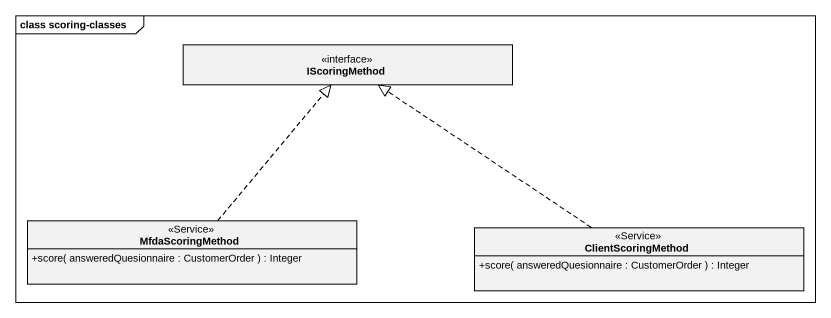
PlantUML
@startuml
mainframe class scoring-classes
hide circle
hide empty members
skinparam classAttributeIconSize 0
interface IScoringMethod
class MfdaScoringMethod <<Service>> {
  +score( answeredQuesionnaire : CustomerOrder ) : Integer
}
class ClientScoringMethod <<Service>> {
  +score( answeredQuesionnaire : CustomerOrder ) : Integer
}
MfdaScoringMethod .up.|> IScoringMethod
ClientScoringMethod .up.|> IScoringMethod
@enduml
